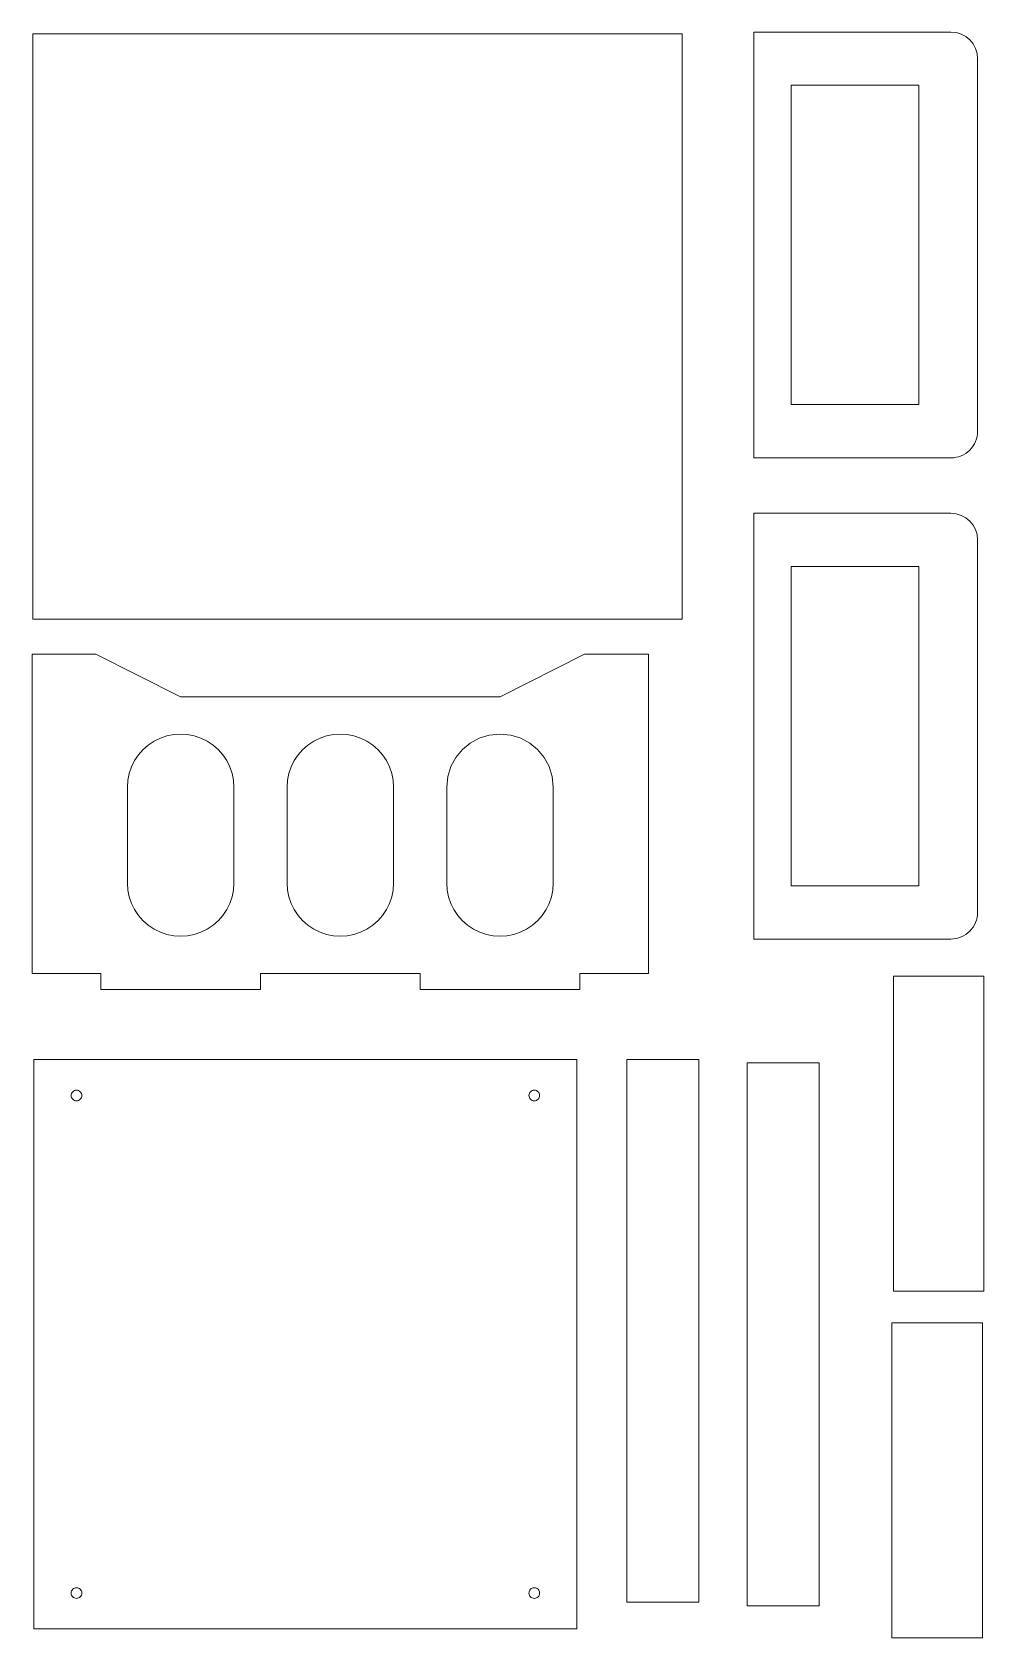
# Model space of a CAD drawing. Header units: millimetres. Extents: x -140 to 39, y -190 to 112.
import ezdxf

# ---------------------------------------------------------------- set-up
doc = ezdxf.new("R2010")
doc.units = ezdxf.units.MM
doc.header["$MEASUREMENT"] = 0
doc.layers.add('Layer 1', color=7, linetype='Continuous')

msp = doc.modelspace()

# ---------------------------------------------------------------- linework, layer by layer
at = {"layer": 'Layer 1', "lineweight": 9}
for points in [[(-139.4268, 111.2709), (-139.4268, 111.2709), (-139.4268, 1.2709), (-139.4268, 1.2709)], [(-139.4268, 111.2709), (-139.4268, 111.2709), (-17.4268, 111.2709), (-17.4268, 111.2709)], [(-17.4268, 1.2709), (-17.4268, 1.2709), (-17.4268, 111.2709), (-17.4268, 111.2709)], [(-3.9144, 111.5823), (-3.9144, 111.5823), (-3.9144, 31.5824), (-3.9144, 31.5824)], [(-3.9144, 111.5823), (-3.9144, 111.5823), (33.0856, 111.5823), (33.0856, 111.5823)], [(38.0856, 36.5823), (38.0856, 36.5823), (38.0856, 106.5823), (38.0856, 106.5823)], [(3.0856, 101.5823), (3.0856, 101.5823), (3.0856, 41.5823), (3.0856, 41.5823)], [(3.0856, 101.5823), (3.0856, 101.5823), (27.0856, 101.5823), (27.0856, 101.5823)], [(27.0856, 41.5823), (27.0856, 41.5823), (27.0856, 101.5823), (27.0856, 101.5823)], [(27.0856, 41.5823), (27.0856, 41.5823), (3.0856, 41.5823), (3.0856, 41.5823)], [(33.0856, 31.5824), (33.0856, 31.5824), (-3.9144, 31.5824), (-3.9144, 31.5824)], [(-3.9144, 21.1569), (-3.9144, 21.1569), (-3.9144, -58.8431), (-3.9144, -58.8431)], [(-3.9144, 21.1569), (-3.9144, 21.1569), (33.0856, 21.1569), (33.0856, 21.1569)], [(38.0856, -53.8431), (38.0856, -53.8431), (38.0856, 16.1569), (38.0856, 16.1569)], [(3.0856, 11.1569), (3.0856, 11.1569), (3.0856, -48.8431), (3.0856, -48.8431)], [(3.0856, 11.1569), (3.0856, 11.1569), (27.0856, 11.1569), (27.0856, 11.1569)], [(27.0856, -48.8431), (27.0856, -48.8431), (27.0856, 11.1569), (27.0856, 11.1569)], [(-17.4268, 1.2709), (-17.4268, 1.2709), (-139.4268, 1.2709), (-139.4268, 1.2709)], [(-127.5308, -5.317), (-127.5308, -5.317), (-139.5308, -5.317), (-139.5308, -5.317)], [(-139.5308, -5.317), (-139.5308, -5.317), (-139.5308, -65.317), (-139.5308, -65.317)], [(-111.6308, -13.317), (-111.6308, -13.317), (-127.5308, -5.317), (-127.5308, -5.317)], [(-51.6308, -13.317), (-51.6308, -13.317), (-35.7308, -5.317), (-35.7308, -5.317)], [(-35.7308, -5.317), (-35.7308, -5.317), (-23.7308, -5.317), (-23.7308, -5.317)], [(-23.7308, -5.317), (-23.7308, -5.317), (-23.7308, -65.317), (-23.7308, -65.317)], [(-81.6308, -13.317), (-81.6308, -13.317), (-111.6308, -13.317), (-111.6308, -13.317)], [(-81.6308, -13.317), (-81.6308, -13.317), (-51.6308, -13.317), (-51.6308, -13.317)], [(-121.6308, -48.317), (-121.6308, -48.317), (-121.6308, -30.317), (-121.6308, -30.317)], [(-101.6308, -30.317), (-101.6308, -30.317), (-101.6308, -48.317), (-101.6308, -48.317)], [(-91.6308, -48.317), (-91.6308, -48.317), (-91.6308, -30.317), (-91.6308, -30.317)], [(-71.6308, -30.317), (-71.6308, -30.317), (-71.6308, -48.317), (-71.6308, -48.317)], [(-61.6308, -30.317), (-61.6308, -30.317), (-61.6308, -48.317), (-61.6308, -48.317)], [(-41.6308, -48.317), (-41.6308, -48.317), (-41.6308, -30.317), (-41.6308, -30.317)], [(27.0856, -48.8431), (27.0856, -48.8431), (3.0856, -48.8431), (3.0856, -48.8431)], [(33.0856, -58.8431), (33.0856, -58.8431), (-3.9144, -58.8431), (-3.9144, -58.8431)], [(-139.5308, -65.317), (-139.5308, -65.317), (-126.6308, -65.317), (-126.6308, -65.317)], [(-126.6308, -65.317), (-126.6308, -65.317), (-126.6308, -68.317), (-126.6308, -68.317)], [(-96.6308, -68.317), (-96.6308, -68.317), (-96.6308, -65.317), (-96.6308, -65.317)], [(-96.6308, -65.317), (-96.6308, -65.317), (-81.6308, -65.317), (-81.6308, -65.317)], [(-66.6308, -65.317), (-66.6308, -65.317), (-81.6308, -65.317), (-81.6308, -65.317)], [(-66.6308, -68.317), (-66.6308, -68.317), (-66.6308, -65.317), (-66.6308, -65.317)], [(-36.6308, -65.317), (-36.6308, -65.317), (-36.6308, -68.317), (-36.6308, -68.317)], [(-23.7308, -65.317), (-23.7308, -65.317), (-36.6308, -65.317), (-36.6308, -65.317)], [(22.2739, -65.8122), (22.2739, -65.8122), (39.2739, -65.8122), (39.2739, -65.8122)], [(22.2739, -65.8122), (22.2739, -65.8122), (22.2739, -125.0122), (22.2739, -125.0122)], [(39.2739, -125.0122), (39.2739, -125.0122), (39.2739, -65.8122), (39.2739, -65.8122)], [(-126.6308, -68.317), (-126.6308, -68.317), (-96.6308, -68.317), (-96.6308, -68.317)], [(-36.6308, -68.317), (-36.6308, -68.317), (-66.6308, -68.317), (-66.6308, -68.317)], [(-14.2952, -81.4628), (-14.2952, -81.4628), (-27.7952, -81.4628), (-27.7952, -81.4628)], [(-27.7952, -183.4628), (-27.7952, -183.4628), (-27.7952, -81.4628), (-27.7952, -81.4628)], [(-14.2952, -81.4628), (-14.2952, -81.4628), (-14.2952, -183.4628), (-14.2952, -183.4628)], [(-139.1895, -81.4972), (-139.1895, -81.4972), (-139.1895, -188.4973), (-139.1895, -188.4973)], [(-139.1895, -81.4972), (-139.1895, -81.4972), (-37.1895, -81.4972), (-37.1895, -81.4972)], [(-37.1895, -188.4973), (-37.1895, -188.4973), (-37.1895, -81.4972), (-37.1895, -81.4972)], [(8.3112, -82.1277), (8.3112, -82.1277), (-5.1888, -82.1277), (-5.1888, -82.1277)], [(-5.1888, -184.1277), (-5.1888, -184.1277), (-5.1888, -82.1277), (-5.1888, -82.1277)], [(8.3112, -82.1277), (8.3112, -82.1277), (8.3112, -184.1277), (8.3112, -184.1277)], [(39.2739, -125.0122), (39.2739, -125.0122), (22.2739, -125.0122), (22.2739, -125.0122)], [(21.9867, -130.9717), (21.9867, -130.9717), (38.9867, -130.9717), (38.9867, -130.9717)], [(21.9867, -130.9717), (21.9867, -130.9717), (21.9867, -190.1717), (21.9867, -190.1717)], [(38.9867, -190.1717), (38.9867, -190.1717), (38.9867, -130.9717), (38.9867, -130.9717)], [(-27.7952, -183.4628), (-27.7952, -183.4628), (-14.2952, -183.4628), (-14.2952, -183.4628)], [(-5.1888, -184.1277), (-5.1888, -184.1277), (8.3112, -184.1277), (8.3112, -184.1277)], [(-37.1895, -188.4973), (-37.1895, -188.4973), (-139.1895, -188.4973), (-139.1895, -188.4973)], [(38.9867, -190.1717), (38.9867, -190.1717), (21.9867, -190.1717), (21.9867, -190.1717)]]:
    msp.add_open_spline(points, degree=3, dxfattribs=at)
for points, knots in [([(38.0856, 106.5823), (38.0856, 106.5823), (37.984, 107.59), (37.984, 107.59), (37.984, 107.59), (37.984, 107.59), (37.6927, 108.5285), (37.6927, 108.5285), (37.6927, 108.5285), (37.6927, 108.5285), (37.2317, 109.3778), (37.2317, 109.3778), (37.2317, 109.3778), (37.2317, 109.3778), (36.6211, 110.1178), (36.6211, 110.1178), (36.6211, 110.1178), (36.6211, 110.1178), (35.8811, 110.7284), (35.8811, 110.7284), (35.8811, 110.7284), (35.8811, 110.7284), (35.0318, 111.1894), (35.0318, 111.1894), (35.0318, 111.1894), (35.0318, 111.1894), (34.0933, 111.4807), (34.0933, 111.4807), (34.0933, 111.4807), (34.0933, 111.4807), (33.0856, 111.5823), (33.0856, 111.5823)], [0, 0, 0, 0, 0.11111111, 0.11111111, 0.11111111, 0.11111111, 0.22222222, 0.22222222, 0.22222222, 0.22222222, 0.33333333, 0.33333333, 0.33333333, 0.33333333, 0.44444444, 0.44444444, 0.44444444, 0.44444444, 0.55555556, 0.55555556, 0.55555556, 0.55555556, 0.66666667, 0.66666667, 0.66666667, 0.66666667, 0.77777778, 0.77777778, 0.77777778, 0.77777778, 1, 1, 1, 1]), ([(33.0856, 31.5824), (33.0856, 31.5824), (33.5798, 31.6069), (33.5798, 31.6069), (33.5798, 31.6069), (33.5798, 31.6069), (34.0656, 31.6794), (34.0656, 31.6794), (34.0656, 31.6794), (34.0656, 31.6794), (34.5398, 31.7985), (34.5398, 31.7985), (34.5398, 31.7985), (34.5398, 31.7985), (34.999, 31.963), (34.999, 31.963), (34.999, 31.963), (34.999, 31.963), (35.4401, 32.1714), (35.4401, 32.1714), (35.4401, 32.1714), (35.4401, 32.1714), (35.8596, 32.4225), (35.8596, 32.4225), (35.8596, 32.4225), (35.8596, 32.4225), (36.2544, 32.7147), (36.2544, 32.7147), (36.2544, 32.7147), (36.2544, 32.7147), (36.6211, 33.0469), (36.6211, 33.0469), (36.6211, 33.0469), (36.6211, 33.0469), (36.9533, 33.4136), (36.9533, 33.4136), (36.9533, 33.4136), (36.9533, 33.4136), (37.2455, 33.8084), (37.2455, 33.8084), (37.2455, 33.8084), (37.2455, 33.8084), (37.4966, 34.2278), (37.4966, 34.2278), (37.4966, 34.2278), (37.4966, 34.2278), (37.705, 34.6689), (37.705, 34.6689), (37.705, 34.6689), (37.705, 34.6689), (37.8695, 35.1281), (37.8695, 35.1281), (37.8695, 35.1281), (37.8695, 35.1281), (37.9886, 35.6023), (37.9886, 35.6023), (37.9886, 35.6023), (37.9886, 35.6023), (38.0611, 36.0881), (38.0611, 36.0881), (38.0611, 36.0881), (38.0611, 36.0881), (38.0856, 36.5823), (38.0856, 36.5823)], [0, 0, 0, 0, 0.05882353, 0.05882353, 0.05882353, 0.05882353, 0.11764706, 0.11764706, 0.11764706, 0.11764706, 0.17647059, 0.17647059, 0.17647059, 0.17647059, 0.23529412, 0.23529412, 0.23529412, 0.23529412, 0.29411765, 0.29411765, 0.29411765, 0.29411765, 0.35294118, 0.35294118, 0.35294118, 0.35294118, 0.41176471, 0.41176471, 0.41176471, 0.41176471, 0.47058824, 0.47058824, 0.47058824, 0.47058824, 0.52941176, 0.52941176, 0.52941176, 0.52941176, 0.58823529, 0.58823529, 0.58823529, 0.58823529, 0.64705882, 0.64705882, 0.64705882, 0.64705882, 0.70588235, 0.70588235, 0.70588235, 0.70588235, 0.76470588, 0.76470588, 0.76470588, 0.76470588, 0.82352941, 0.82352941, 0.82352941, 0.82352941, 0.88235294, 0.88235294, 0.88235294, 0.88235294, 1, 1, 1, 1]), ([(38.0856, 16.1569), (38.0856, 16.1569), (37.984, 17.1646), (37.984, 17.1646), (37.984, 17.1646), (37.984, 17.1646), (37.6927, 18.1031), (37.6927, 18.1031), (37.6927, 18.1031), (37.6927, 18.1031), (37.2317, 18.9524), (37.2317, 18.9524), (37.2317, 18.9524), (37.2317, 18.9524), (36.6211, 19.6924), (36.6211, 19.6924), (36.6211, 19.6924), (36.6211, 19.6924), (35.8811, 20.303), (35.8811, 20.303), (35.8811, 20.303), (35.8811, 20.303), (35.0318, 20.764), (35.0318, 20.764), (35.0318, 20.764), (35.0318, 20.764), (34.0933, 21.0553), (34.0933, 21.0553), (34.0933, 21.0553), (34.0933, 21.0553), (33.0856, 21.1569), (33.0856, 21.1569)], [0, 0, 0, 0, 0.11111111, 0.11111111, 0.11111111, 0.11111111, 0.22222222, 0.22222222, 0.22222222, 0.22222222, 0.33333333, 0.33333333, 0.33333333, 0.33333333, 0.44444444, 0.44444444, 0.44444444, 0.44444444, 0.55555556, 0.55555556, 0.55555556, 0.55555556, 0.66666667, 0.66666667, 0.66666667, 0.66666667, 0.77777778, 0.77777778, 0.77777778, 0.77777778, 1, 1, 1, 1]), ([(-101.6308, -30.317), (-101.6308, -30.317), (-101.7187, -28.9924), (-101.7187, -28.9924), (-101.7187, -28.9924), (-101.7187, -28.9924), (-101.977, -27.7078), (-101.977, -27.7078), (-101.977, -27.7078), (-101.977, -27.7078), (-102.397, -26.4778), (-102.397, -26.4778), (-102.397, -26.4778), (-102.397, -26.4778), (-102.9706, -25.317), (-102.9706, -25.317), (-102.9706, -25.317), (-102.9706, -25.317), (-103.6891, -24.2399), (-103.6891, -24.2399), (-103.6891, -24.2399), (-103.6891, -24.2399), (-104.5443, -23.2611), (-104.5443, -23.2611), (-104.5443, -23.2611), (-104.5443, -23.2611), (-105.5276, -22.3952), (-105.5276, -22.3952), (-105.5276, -22.3952), (-105.5276, -22.3952), (-106.6308, -21.6567), (-106.6308, -21.6567), (-106.6308, -21.6567), (-106.6308, -21.6567), (-107.8219, -21.0706), (-107.8219, -21.0706), (-107.8219, -21.0706), (-107.8219, -21.0706), (-109.0635, -20.6519), (-109.0635, -20.6519), (-109.0635, -20.6519), (-109.0635, -20.6519), (-110.3387, -20.4007), (-110.3387, -20.4007), (-110.3387, -20.4007), (-110.3387, -20.4007), (-111.6308, -20.317), (-111.6308, -20.317), (-111.6308, -20.317), (-111.6308, -20.317), (-112.9229, -20.4007), (-112.9229, -20.4007), (-112.9229, -20.4007), (-112.9229, -20.4007), (-114.1981, -20.6519), (-114.1981, -20.6519), (-114.1981, -20.6519), (-114.1981, -20.6519), (-115.4397, -21.0706), (-115.4397, -21.0706), (-115.4397, -21.0706), (-115.4397, -21.0706), (-116.6308, -21.6567), (-116.6308, -21.6567), (-116.6308, -21.6567), (-116.6308, -21.6567), (-117.734, -22.3952), (-117.734, -22.3952), (-117.734, -22.3952), (-117.734, -22.3952), (-118.7173, -23.2611), (-118.7173, -23.2611), (-118.7173, -23.2611), (-118.7173, -23.2611), (-119.5725, -24.2399), (-119.5725, -24.2399), (-119.5725, -24.2399), (-119.5725, -24.2399), (-120.2911, -25.317), (-120.2911, -25.317), (-120.2911, -25.317), (-120.2911, -25.317), (-120.8646, -26.4778), (-120.8646, -26.4778), (-120.8646, -26.4778), (-120.8646, -26.4778), (-121.2846, -27.7078), (-121.2846, -27.7078), (-121.2846, -27.7078), (-121.2846, -27.7078), (-121.5429, -28.9924), (-121.5429, -28.9924), (-121.5429, -28.9924), (-121.5429, -28.9924), (-121.6308, -30.317), (-121.6308, -30.317)], [0, 0, 0, 0, 0.04, 0.04, 0.04, 0.04, 0.08, 0.08, 0.08, 0.08, 0.12, 0.12, 0.12, 0.12, 0.16, 0.16, 0.16, 0.16, 0.2, 0.2, 0.2, 0.2, 0.24, 0.24, 0.24, 0.24, 0.28, 0.28, 0.28, 0.28, 0.32, 0.32, 0.32, 0.32, 0.36, 0.36, 0.36, 0.36, 0.4, 0.4, 0.4, 0.4, 0.44, 0.44, 0.44, 0.44, 0.48, 0.48, 0.48, 0.48, 0.52, 0.52, 0.52, 0.52, 0.56, 0.56, 0.56, 0.56, 0.6, 0.6, 0.6, 0.6, 0.64, 0.64, 0.64, 0.64, 0.68, 0.68, 0.68, 0.68, 0.72, 0.72, 0.72, 0.72, 0.76, 0.76, 0.76, 0.76, 0.8, 0.8, 0.8, 0.8, 0.84, 0.84, 0.84, 0.84, 0.88, 0.88, 0.88, 0.88, 0.92, 0.92, 0.92, 0.92, 1, 1, 1, 1]), ([(-71.6308, -30.317), (-71.6308, -30.317), (-71.7187, -28.9924), (-71.7187, -28.9924), (-71.7187, -28.9924), (-71.7187, -28.9924), (-71.977, -27.7078), (-71.977, -27.7078), (-71.977, -27.7078), (-71.977, -27.7078), (-72.397, -26.4778), (-72.397, -26.4778), (-72.397, -26.4778), (-72.397, -26.4778), (-72.9706, -25.317), (-72.9706, -25.317), (-72.9706, -25.317), (-72.9706, -25.317), (-73.6891, -24.2399), (-73.6891, -24.2399), (-73.6891, -24.2399), (-73.6891, -24.2399), (-74.5443, -23.2611), (-74.5443, -23.2611), (-74.5443, -23.2611), (-74.5443, -23.2611), (-75.5276, -22.3952), (-75.5276, -22.3952), (-75.5276, -22.3952), (-75.5276, -22.3952), (-76.6308, -21.6567), (-76.6308, -21.6567), (-76.6308, -21.6567), (-76.6308, -21.6567), (-77.8219, -21.0706), (-77.8219, -21.0706), (-77.8219, -21.0706), (-77.8219, -21.0706), (-79.0635, -20.6519), (-79.0635, -20.6519), (-79.0635, -20.6519), (-79.0635, -20.6519), (-80.3387, -20.4007), (-80.3387, -20.4007), (-80.3387, -20.4007), (-80.3387, -20.4007), (-81.6308, -20.317), (-81.6308, -20.317), (-81.6308, -20.317), (-81.6308, -20.317), (-82.9229, -20.4007), (-82.9229, -20.4007), (-82.9229, -20.4007), (-82.9229, -20.4007), (-84.1981, -20.6519), (-84.1981, -20.6519), (-84.1981, -20.6519), (-84.1981, -20.6519), (-85.4397, -21.0706), (-85.4397, -21.0706), (-85.4397, -21.0706), (-85.4397, -21.0706), (-86.6308, -21.6567), (-86.6308, -21.6567), (-86.6308, -21.6567), (-86.6308, -21.6567), (-87.734, -22.3952), (-87.734, -22.3952), (-87.734, -22.3952), (-87.734, -22.3952), (-88.7173, -23.2611), (-88.7173, -23.2611), (-88.7173, -23.2611), (-88.7173, -23.2611), (-89.5725, -24.2399), (-89.5725, -24.2399), (-89.5725, -24.2399), (-89.5725, -24.2399), (-90.2911, -25.317), (-90.2911, -25.317), (-90.2911, -25.317), (-90.2911, -25.317), (-90.8646, -26.4778), (-90.8646, -26.4778), (-90.8646, -26.4778), (-90.8646, -26.4778), (-91.2846, -27.7078), (-91.2846, -27.7078), (-91.2846, -27.7078), (-91.2846, -27.7078), (-91.5429, -28.9924), (-91.5429, -28.9924), (-91.5429, -28.9924), (-91.5429, -28.9924), (-91.6308, -30.317), (-91.6308, -30.317)], [0, 0, 0, 0, 0.04, 0.04, 0.04, 0.04, 0.08, 0.08, 0.08, 0.08, 0.12, 0.12, 0.12, 0.12, 0.16, 0.16, 0.16, 0.16, 0.2, 0.2, 0.2, 0.2, 0.24, 0.24, 0.24, 0.24, 0.28, 0.28, 0.28, 0.28, 0.32, 0.32, 0.32, 0.32, 0.36, 0.36, 0.36, 0.36, 0.4, 0.4, 0.4, 0.4, 0.44, 0.44, 0.44, 0.44, 0.48, 0.48, 0.48, 0.48, 0.52, 0.52, 0.52, 0.52, 0.56, 0.56, 0.56, 0.56, 0.6, 0.6, 0.6, 0.6, 0.64, 0.64, 0.64, 0.64, 0.68, 0.68, 0.68, 0.68, 0.72, 0.72, 0.72, 0.72, 0.76, 0.76, 0.76, 0.76, 0.8, 0.8, 0.8, 0.8, 0.84, 0.84, 0.84, 0.84, 0.88, 0.88, 0.88, 0.88, 0.92, 0.92, 0.92, 0.92, 1, 1, 1, 1]), ([(-41.6308, -30.317), (-41.6308, -30.317), (-41.834, -28.3017), (-41.834, -28.3017), (-41.834, -28.3017), (-41.834, -28.3017), (-42.4166, -26.4246), (-42.4166, -26.4246), (-42.4166, -26.4246), (-42.4166, -26.4246), (-43.3386, -24.7259), (-43.3386, -24.7259), (-43.3386, -24.7259), (-43.3386, -24.7259), (-44.5597, -23.246), (-44.5597, -23.246), (-44.5597, -23.246), (-44.5597, -23.246), (-46.0397, -22.0249), (-46.0397, -22.0249), (-46.0397, -22.0249), (-46.0397, -22.0249), (-47.7383, -21.1029), (-47.7383, -21.1029), (-47.7383, -21.1029), (-47.7383, -21.1029), (-49.6154, -20.5202), (-49.6154, -20.5202), (-49.6154, -20.5202), (-49.6154, -20.5202), (-51.6308, -20.317), (-51.6308, -20.317), (-51.6308, -20.317), (-51.6308, -20.317), (-53.6461, -20.5202), (-53.6461, -20.5202), (-53.6461, -20.5202), (-53.6461, -20.5202), (-55.5232, -21.1028), (-55.5232, -21.1028), (-55.5232, -21.1028), (-55.5232, -21.1028), (-57.2219, -22.0248), (-57.2219, -22.0248), (-57.2219, -22.0248), (-57.2219, -22.0248), (-58.7019, -23.2459), (-58.7019, -23.2459), (-58.7019, -23.2459), (-58.7019, -23.2459), (-59.9229, -24.7259), (-59.9229, -24.7259), (-59.9229, -24.7259), (-59.9229, -24.7259), (-60.8449, -26.4245), (-60.8449, -26.4245), (-60.8449, -26.4245), (-60.8449, -26.4245), (-61.4276, -28.3016), (-61.4276, -28.3016), (-61.4276, -28.3016), (-61.4276, -28.3016), (-61.6308, -30.3169), (-61.6308, -30.3169)], [0, 0, 0, 0, 0.05882353, 0.05882353, 0.05882353, 0.05882353, 0.11764706, 0.11764706, 0.11764706, 0.11764706, 0.17647059, 0.17647059, 0.17647059, 0.17647059, 0.23529412, 0.23529412, 0.23529412, 0.23529412, 0.29411765, 0.29411765, 0.29411765, 0.29411765, 0.35294118, 0.35294118, 0.35294118, 0.35294118, 0.41176471, 0.41176471, 0.41176471, 0.41176471, 0.47058824, 0.47058824, 0.47058824, 0.47058824, 0.52941176, 0.52941176, 0.52941176, 0.52941176, 0.58823529, 0.58823529, 0.58823529, 0.58823529, 0.64705882, 0.64705882, 0.64705882, 0.64705882, 0.70588235, 0.70588235, 0.70588235, 0.70588235, 0.76470588, 0.76470588, 0.76470588, 0.76470588, 0.82352941, 0.82352941, 0.82352941, 0.82352941, 0.88235294, 0.88235294, 0.88235294, 0.88235294, 1, 1, 1, 1]), ([(-121.6308, -48.317), (-121.6308, -48.317), (-121.5429, -49.6416), (-121.5429, -49.6416), (-121.5429, -49.6416), (-121.5429, -49.6416), (-121.2846, -50.9262), (-121.2846, -50.9262), (-121.2846, -50.9262), (-121.2846, -50.9262), (-120.8646, -52.1562), (-120.8646, -52.1562), (-120.8646, -52.1562), (-120.8646, -52.1562), (-120.2911, -53.317), (-120.2911, -53.317), (-120.2911, -53.317), (-120.2911, -53.317), (-119.5725, -54.3941), (-119.5725, -54.3941), (-119.5725, -54.3941), (-119.5725, -54.3941), (-118.7173, -55.3728), (-118.7173, -55.3728), (-118.7173, -55.3728), (-118.7173, -55.3728), (-117.734, -56.2388), (-117.734, -56.2388), (-117.734, -56.2388), (-117.734, -56.2388), (-116.6308, -56.9773), (-116.6308, -56.9773), (-116.6308, -56.9773), (-116.6308, -56.9773), (-115.4397, -57.5634), (-115.4397, -57.5634), (-115.4397, -57.5634), (-115.4397, -57.5634), (-114.1981, -57.9821), (-114.1981, -57.9821), (-114.1981, -57.9821), (-114.1981, -57.9821), (-112.9229, -58.2333), (-112.9229, -58.2333), (-112.9229, -58.2333), (-112.9229, -58.2333), (-111.6308, -58.317), (-111.6308, -58.317), (-111.6308, -58.317), (-111.6308, -58.317), (-110.3387, -58.2333), (-110.3387, -58.2333), (-110.3387, -58.2333), (-110.3387, -58.2333), (-109.0635, -57.9821), (-109.0635, -57.9821), (-109.0635, -57.9821), (-109.0635, -57.9821), (-107.8219, -57.5634), (-107.8219, -57.5634), (-107.8219, -57.5634), (-107.8219, -57.5634), (-106.6308, -56.9773), (-106.6308, -56.9773), (-106.6308, -56.9773), (-106.6308, -56.9773), (-105.5276, -56.2388), (-105.5276, -56.2388), (-105.5276, -56.2388), (-105.5276, -56.2388), (-104.5443, -55.3728), (-104.5443, -55.3728), (-104.5443, -55.3728), (-104.5443, -55.3728), (-103.6891, -54.3941), (-103.6891, -54.3941), (-103.6891, -54.3941), (-103.6891, -54.3941), (-102.9706, -53.317), (-102.9706, -53.317), (-102.9706, -53.317), (-102.9706, -53.317), (-102.397, -52.1562), (-102.397, -52.1562), (-102.397, -52.1562), (-102.397, -52.1562), (-101.977, -50.9262), (-101.977, -50.9262), (-101.977, -50.9262), (-101.977, -50.9262), (-101.7187, -49.6416), (-101.7187, -49.6416), (-101.7187, -49.6416), (-101.7187, -49.6416), (-101.6308, -48.317), (-101.6308, -48.317)], [0, 0, 0, 0, 0.04, 0.04, 0.04, 0.04, 0.08, 0.08, 0.08, 0.08, 0.12, 0.12, 0.12, 0.12, 0.16, 0.16, 0.16, 0.16, 0.2, 0.2, 0.2, 0.2, 0.24, 0.24, 0.24, 0.24, 0.28, 0.28, 0.28, 0.28, 0.32, 0.32, 0.32, 0.32, 0.36, 0.36, 0.36, 0.36, 0.4, 0.4, 0.4, 0.4, 0.44, 0.44, 0.44, 0.44, 0.48, 0.48, 0.48, 0.48, 0.52, 0.52, 0.52, 0.52, 0.56, 0.56, 0.56, 0.56, 0.6, 0.6, 0.6, 0.6, 0.64, 0.64, 0.64, 0.64, 0.68, 0.68, 0.68, 0.68, 0.72, 0.72, 0.72, 0.72, 0.76, 0.76, 0.76, 0.76, 0.8, 0.8, 0.8, 0.8, 0.84, 0.84, 0.84, 0.84, 0.88, 0.88, 0.88, 0.88, 0.92, 0.92, 0.92, 0.92, 1, 1, 1, 1]), ([(-91.6308, -48.317), (-91.6308, -48.317), (-91.5429, -49.6416), (-91.5429, -49.6416), (-91.5429, -49.6416), (-91.5429, -49.6416), (-91.2846, -50.9262), (-91.2846, -50.9262), (-91.2846, -50.9262), (-91.2846, -50.9262), (-90.8646, -52.1562), (-90.8646, -52.1562), (-90.8646, -52.1562), (-90.8646, -52.1562), (-90.2911, -53.317), (-90.2911, -53.317), (-90.2911, -53.317), (-90.2911, -53.317), (-89.5725, -54.3941), (-89.5725, -54.3941), (-89.5725, -54.3941), (-89.5725, -54.3941), (-88.7173, -55.3728), (-88.7173, -55.3728), (-88.7173, -55.3728), (-88.7173, -55.3728), (-87.734, -56.2388), (-87.734, -56.2388), (-87.734, -56.2388), (-87.734, -56.2388), (-86.6308, -56.9773), (-86.6308, -56.9773), (-86.6308, -56.9773), (-86.6308, -56.9773), (-85.4397, -57.5634), (-85.4397, -57.5634), (-85.4397, -57.5634), (-85.4397, -57.5634), (-84.1981, -57.9821), (-84.1981, -57.9821), (-84.1981, -57.9821), (-84.1981, -57.9821), (-82.9229, -58.2333), (-82.9229, -58.2333), (-82.9229, -58.2333), (-82.9229, -58.2333), (-81.6308, -58.317), (-81.6308, -58.317), (-81.6308, -58.317), (-81.6308, -58.317), (-80.3387, -58.2333), (-80.3387, -58.2333), (-80.3387, -58.2333), (-80.3387, -58.2333), (-79.0635, -57.9821), (-79.0635, -57.9821), (-79.0635, -57.9821), (-79.0635, -57.9821), (-77.8219, -57.5634), (-77.8219, -57.5634), (-77.8219, -57.5634), (-77.8219, -57.5634), (-76.6308, -56.9773), (-76.6308, -56.9773), (-76.6308, -56.9773), (-76.6308, -56.9773), (-75.5276, -56.2388), (-75.5276, -56.2388), (-75.5276, -56.2388), (-75.5276, -56.2388), (-74.5443, -55.3728), (-74.5443, -55.3728), (-74.5443, -55.3728), (-74.5443, -55.3728), (-73.6891, -54.3941), (-73.6891, -54.3941), (-73.6891, -54.3941), (-73.6891, -54.3941), (-72.9706, -53.317), (-72.9706, -53.317), (-72.9706, -53.317), (-72.9706, -53.317), (-72.397, -52.1562), (-72.397, -52.1562), (-72.397, -52.1562), (-72.397, -52.1562), (-71.977, -50.9262), (-71.977, -50.9262), (-71.977, -50.9262), (-71.977, -50.9262), (-71.7187, -49.6416), (-71.7187, -49.6416), (-71.7187, -49.6416), (-71.7187, -49.6416), (-71.6308, -48.317), (-71.6308, -48.317)], [0, 0, 0, 0, 0.04, 0.04, 0.04, 0.04, 0.08, 0.08, 0.08, 0.08, 0.12, 0.12, 0.12, 0.12, 0.16, 0.16, 0.16, 0.16, 0.2, 0.2, 0.2, 0.2, 0.24, 0.24, 0.24, 0.24, 0.28, 0.28, 0.28, 0.28, 0.32, 0.32, 0.32, 0.32, 0.36, 0.36, 0.36, 0.36, 0.4, 0.4, 0.4, 0.4, 0.44, 0.44, 0.44, 0.44, 0.48, 0.48, 0.48, 0.48, 0.52, 0.52, 0.52, 0.52, 0.56, 0.56, 0.56, 0.56, 0.6, 0.6, 0.6, 0.6, 0.64, 0.64, 0.64, 0.64, 0.68, 0.68, 0.68, 0.68, 0.72, 0.72, 0.72, 0.72, 0.76, 0.76, 0.76, 0.76, 0.8, 0.8, 0.8, 0.8, 0.84, 0.84, 0.84, 0.84, 0.88, 0.88, 0.88, 0.88, 0.92, 0.92, 0.92, 0.92, 1, 1, 1, 1]), ([(-61.6308, -48.317), (-61.6308, -48.317), (-61.5429, -49.6416), (-61.5429, -49.6416), (-61.5429, -49.6416), (-61.5429, -49.6416), (-61.2846, -50.9262), (-61.2846, -50.9262), (-61.2846, -50.9262), (-61.2846, -50.9262), (-60.8646, -52.1562), (-60.8646, -52.1562), (-60.8646, -52.1562), (-60.8646, -52.1562), (-60.2911, -53.317), (-60.2911, -53.317), (-60.2911, -53.317), (-60.2911, -53.317), (-59.5725, -54.3941), (-59.5725, -54.3941), (-59.5725, -54.3941), (-59.5725, -54.3941), (-58.7173, -55.3728), (-58.7173, -55.3728), (-58.7173, -55.3728), (-58.7173, -55.3728), (-57.734, -56.2388), (-57.734, -56.2388), (-57.734, -56.2388), (-57.734, -56.2388), (-56.6308, -56.9773), (-56.6308, -56.9773), (-56.6308, -56.9773), (-56.6308, -56.9773), (-55.4397, -57.5634), (-55.4397, -57.5634), (-55.4397, -57.5634), (-55.4397, -57.5634), (-54.1981, -57.9821), (-54.1981, -57.9821), (-54.1981, -57.9821), (-54.1981, -57.9821), (-52.9229, -58.2333), (-52.9229, -58.2333), (-52.9229, -58.2333), (-52.9229, -58.2333), (-51.6308, -58.317), (-51.6308, -58.317), (-51.6308, -58.317), (-51.6308, -58.317), (-50.3387, -58.2333), (-50.3387, -58.2333), (-50.3387, -58.2333), (-50.3387, -58.2333), (-49.0635, -57.9821), (-49.0635, -57.9821), (-49.0635, -57.9821), (-49.0635, -57.9821), (-47.8219, -57.5634), (-47.8219, -57.5634), (-47.8219, -57.5634), (-47.8219, -57.5634), (-46.6308, -56.9773), (-46.6308, -56.9773), (-46.6308, -56.9773), (-46.6308, -56.9773), (-45.5276, -56.2388), (-45.5276, -56.2388), (-45.5276, -56.2388), (-45.5276, -56.2388), (-44.5443, -55.3728), (-44.5443, -55.3728), (-44.5443, -55.3728), (-44.5443, -55.3728), (-43.6891, -54.3941), (-43.6891, -54.3941), (-43.6891, -54.3941), (-43.6891, -54.3941), (-42.9706, -53.317), (-42.9706, -53.317), (-42.9706, -53.317), (-42.9706, -53.317), (-42.397, -52.1562), (-42.397, -52.1562), (-42.397, -52.1562), (-42.397, -52.1562), (-41.977, -50.9262), (-41.977, -50.9262), (-41.977, -50.9262), (-41.977, -50.9262), (-41.7187, -49.6416), (-41.7187, -49.6416), (-41.7187, -49.6416), (-41.7187, -49.6416), (-41.6308, -48.317), (-41.6308, -48.317)], [0, 0, 0, 0, 0.04, 0.04, 0.04, 0.04, 0.08, 0.08, 0.08, 0.08, 0.12, 0.12, 0.12, 0.12, 0.16, 0.16, 0.16, 0.16, 0.2, 0.2, 0.2, 0.2, 0.24, 0.24, 0.24, 0.24, 0.28, 0.28, 0.28, 0.28, 0.32, 0.32, 0.32, 0.32, 0.36, 0.36, 0.36, 0.36, 0.4, 0.4, 0.4, 0.4, 0.44, 0.44, 0.44, 0.44, 0.48, 0.48, 0.48, 0.48, 0.52, 0.52, 0.52, 0.52, 0.56, 0.56, 0.56, 0.56, 0.6, 0.6, 0.6, 0.6, 0.64, 0.64, 0.64, 0.64, 0.68, 0.68, 0.68, 0.68, 0.72, 0.72, 0.72, 0.72, 0.76, 0.76, 0.76, 0.76, 0.8, 0.8, 0.8, 0.8, 0.84, 0.84, 0.84, 0.84, 0.88, 0.88, 0.88, 0.88, 0.92, 0.92, 0.92, 0.92, 1, 1, 1, 1]), ([(33.0856, -58.8431), (33.0856, -58.8431), (33.5798, -58.8185), (33.5798, -58.8185), (33.5798, -58.8185), (33.5798, -58.8185), (34.0656, -58.746), (34.0656, -58.746), (34.0656, -58.746), (34.0656, -58.746), (34.5398, -58.6269), (34.5398, -58.6269), (34.5398, -58.6269), (34.5398, -58.6269), (34.999, -58.4624), (34.999, -58.4624), (34.999, -58.4624), (34.999, -58.4624), (35.4401, -58.254), (35.4401, -58.254), (35.4401, -58.254), (35.4401, -58.254), (35.8596, -58.0029), (35.8596, -58.0029), (35.8596, -58.0029), (35.8596, -58.0029), (36.2544, -57.7107), (36.2544, -57.7107), (36.2544, -57.7107), (36.2544, -57.7107), (36.6211, -57.3785), (36.6211, -57.3785), (36.6211, -57.3785), (36.6211, -57.3785), (36.9533, -57.0118), (36.9533, -57.0118), (36.9533, -57.0118), (36.9533, -57.0118), (37.2455, -56.617), (37.2455, -56.617), (37.2455, -56.617), (37.2455, -56.617), (37.4966, -56.1976), (37.4966, -56.1976), (37.4966, -56.1976), (37.4966, -56.1976), (37.705, -55.7565), (37.705, -55.7565), (37.705, -55.7565), (37.705, -55.7565), (37.8695, -55.2973), (37.8695, -55.2973), (37.8695, -55.2973), (37.8695, -55.2973), (37.9886, -54.8232), (37.9886, -54.8232), (37.9886, -54.8232), (37.9886, -54.8232), (38.0611, -54.3373), (38.0611, -54.3373), (38.0611, -54.3373), (38.0611, -54.3373), (38.0856, -53.8431), (38.0856, -53.8431)], [0, 0, 0, 0, 0.05882353, 0.05882353, 0.05882353, 0.05882353, 0.11764706, 0.11764706, 0.11764706, 0.11764706, 0.17647059, 0.17647059, 0.17647059, 0.17647059, 0.23529412, 0.23529412, 0.23529412, 0.23529412, 0.29411765, 0.29411765, 0.29411765, 0.29411765, 0.35294118, 0.35294118, 0.35294118, 0.35294118, 0.41176471, 0.41176471, 0.41176471, 0.41176471, 0.47058824, 0.47058824, 0.47058824, 0.47058824, 0.52941176, 0.52941176, 0.52941176, 0.52941176, 0.58823529, 0.58823529, 0.58823529, 0.58823529, 0.64705882, 0.64705882, 0.64705882, 0.64705882, 0.70588235, 0.70588235, 0.70588235, 0.70588235, 0.76470588, 0.76470588, 0.76470588, 0.76470588, 0.82352941, 0.82352941, 0.82352941, 0.82352941, 0.88235294, 0.88235294, 0.88235294, 0.88235294, 1, 1, 1, 1]), ([(-130.1895, -88.2472), (-130.1895, -88.2472), (-130.2098, -88.0458), (-130.2098, -88.0458), (-130.2098, -88.0458), (-130.2098, -88.0458), (-130.2681, -87.8579), (-130.2681, -87.8579), (-130.2681, -87.8579), (-130.2681, -87.8579), (-130.3603, -87.6881), (-130.3603, -87.6881), (-130.3603, -87.6881), (-130.3603, -87.6881), (-130.4824, -87.5401), (-130.4824, -87.5401), (-130.4824, -87.5401), (-130.4824, -87.5401), (-130.6304, -87.418), (-130.6304, -87.418), (-130.6304, -87.418), (-130.6304, -87.418), (-130.8002, -87.3258), (-130.8002, -87.3258), (-130.8002, -87.3258), (-130.8002, -87.3258), (-130.988, -87.2675), (-130.988, -87.2675), (-130.988, -87.2675), (-130.988, -87.2675), (-131.1895, -87.2472), (-131.1895, -87.2472), (-131.1895, -87.2472), (-131.1895, -87.2472), (-131.391, -87.2675), (-131.391, -87.2675), (-131.391, -87.2675), (-131.391, -87.2675), (-131.5788, -87.3258), (-131.5788, -87.3258), (-131.5788, -87.3258), (-131.5788, -87.3258), (-131.7486, -87.418), (-131.7486, -87.418), (-131.7486, -87.418), (-131.7486, -87.418), (-131.8966, -87.5401), (-131.8966, -87.5401), (-131.8966, -87.5401), (-131.8966, -87.5401), (-132.0187, -87.6881), (-132.0187, -87.6881), (-132.0187, -87.6881), (-132.0187, -87.6881), (-132.1109, -87.8579), (-132.1109, -87.8579), (-132.1109, -87.8579), (-132.1109, -87.8579), (-132.1692, -88.0458), (-132.1692, -88.0458), (-132.1692, -88.0458), (-132.1692, -88.0458), (-132.1895, -88.2472), (-132.1895, -88.2472), (-132.1895, -88.2472), (-132.1895, -88.2472), (-132.1692, -88.4487), (-132.1692, -88.4487), (-132.1692, -88.4487), (-132.1692, -88.4487), (-132.1109, -88.6365), (-132.1109, -88.6365), (-132.1109, -88.6365), (-132.1109, -88.6365), (-132.0187, -88.8063), (-132.0187, -88.8063), (-132.0187, -88.8063), (-132.0187, -88.8063), (-131.8966, -88.9544), (-131.8966, -88.9544), (-131.8966, -88.9544), (-131.8966, -88.9544), (-131.7486, -89.0764), (-131.7486, -89.0764), (-131.7486, -89.0764), (-131.7486, -89.0764), (-131.5788, -89.1686), (-131.5788, -89.1686), (-131.5788, -89.1686), (-131.5788, -89.1686), (-131.391, -89.2269), (-131.391, -89.2269), (-131.391, -89.2269), (-131.391, -89.2269), (-131.1895, -89.2472), (-131.1895, -89.2472), (-131.1895, -89.2472), (-131.1895, -89.2472), (-130.988, -89.2269), (-130.988, -89.2269), (-130.988, -89.2269), (-130.988, -89.2269), (-130.8002, -89.1686), (-130.8002, -89.1686), (-130.8002, -89.1686), (-130.8002, -89.1686), (-130.6304, -89.0764), (-130.6304, -89.0764), (-130.6304, -89.0764), (-130.6304, -89.0764), (-130.4824, -88.9544), (-130.4824, -88.9544), (-130.4824, -88.9544), (-130.4824, -88.9544), (-130.3603, -88.8063), (-130.3603, -88.8063), (-130.3603, -88.8063), (-130.3603, -88.8063), (-130.2681, -88.6365), (-130.2681, -88.6365), (-130.2681, -88.6365), (-130.2681, -88.6365), (-130.2098, -88.4487), (-130.2098, -88.4487), (-130.2098, -88.4487), (-130.2098, -88.4487), (-130.1895, -88.2472), (-130.1895, -88.2472), (-130.1895, -88.2472), (-130.1895, -88.2472), (-130.1895, -88.2472), (-130.1895, -88.2472)], [0, 0, 0, 0, 0.02941176, 0.02941176, 0.02941176, 0.02941176, 0.05882353, 0.05882353, 0.05882353, 0.05882353, 0.08823529, 0.08823529, 0.08823529, 0.08823529, 0.11764706, 0.11764706, 0.11764706, 0.11764706, 0.14705882, 0.14705882, 0.14705882, 0.14705882, 0.17647059, 0.17647059, 0.17647059, 0.17647059, 0.20588235, 0.20588235, 0.20588235, 0.20588235, 0.23529412, 0.23529412, 0.23529412, 0.23529412, 0.26470588, 0.26470588, 0.26470588, 0.26470588, 0.29411765, 0.29411765, 0.29411765, 0.29411765, 0.32352941, 0.32352941, 0.32352941, 0.32352941, 0.35294118, 0.35294118, 0.35294118, 0.35294118, 0.38235294, 0.38235294, 0.38235294, 0.38235294, 0.41176471, 0.41176471, 0.41176471, 0.41176471, 0.44117647, 0.44117647, 0.44117647, 0.44117647, 0.47058824, 0.47058824, 0.47058824, 0.47058824, 0.5, 0.5, 0.5, 0.5, 0.52941176, 0.52941176, 0.52941176, 0.52941176, 0.55882353, 0.55882353, 0.55882353, 0.55882353, 0.58823529, 0.58823529, 0.58823529, 0.58823529, 0.61764706, 0.61764706, 0.61764706, 0.61764706, 0.64705882, 0.64705882, 0.64705882, 0.64705882, 0.67647059, 0.67647059, 0.67647059, 0.67647059, 0.70588235, 0.70588235, 0.70588235, 0.70588235, 0.73529412, 0.73529412, 0.73529412, 0.73529412, 0.76470588, 0.76470588, 0.76470588, 0.76470588, 0.79411765, 0.79411765, 0.79411765, 0.79411765, 0.82352941, 0.82352941, 0.82352941, 0.82352941, 0.85294118, 0.85294118, 0.85294118, 0.85294118, 0.88235294, 0.88235294, 0.88235294, 0.88235294, 0.91176471, 0.91176471, 0.91176471, 0.91176471, 0.94117647, 0.94117647, 0.94117647, 0.94117647, 1, 1, 1, 1]), ([(-44.1895, -88.2472), (-44.1895, -88.2472), (-44.2098, -88.0458), (-44.2098, -88.0458), (-44.2098, -88.0458), (-44.2098, -88.0458), (-44.2681, -87.8579), (-44.2681, -87.8579), (-44.2681, -87.8579), (-44.2681, -87.8579), (-44.3603, -87.6881), (-44.3603, -87.6881), (-44.3603, -87.6881), (-44.3603, -87.6881), (-44.4824, -87.5401), (-44.4824, -87.5401), (-44.4824, -87.5401), (-44.4824, -87.5401), (-44.6304, -87.418), (-44.6304, -87.418), (-44.6304, -87.418), (-44.6304, -87.418), (-44.8002, -87.3258), (-44.8002, -87.3258), (-44.8002, -87.3258), (-44.8002, -87.3258), (-44.988, -87.2675), (-44.988, -87.2675), (-44.988, -87.2675), (-44.988, -87.2675), (-45.1895, -87.2472), (-45.1895, -87.2472), (-45.1895, -87.2472), (-45.1895, -87.2472), (-45.391, -87.2675), (-45.391, -87.2675), (-45.391, -87.2675), (-45.391, -87.2675), (-45.5788, -87.3258), (-45.5788, -87.3258), (-45.5788, -87.3258), (-45.5788, -87.3258), (-45.7486, -87.418), (-45.7486, -87.418), (-45.7486, -87.418), (-45.7486, -87.418), (-45.8966, -87.5401), (-45.8966, -87.5401), (-45.8966, -87.5401), (-45.8966, -87.5401), (-46.0187, -87.6881), (-46.0187, -87.6881), (-46.0187, -87.6881), (-46.0187, -87.6881), (-46.1109, -87.8579), (-46.1109, -87.8579), (-46.1109, -87.8579), (-46.1109, -87.8579), (-46.1692, -88.0458), (-46.1692, -88.0458), (-46.1692, -88.0458), (-46.1692, -88.0458), (-46.1895, -88.2472), (-46.1895, -88.2472), (-46.1895, -88.2472), (-46.1895, -88.2472), (-46.1692, -88.4487), (-46.1692, -88.4487), (-46.1692, -88.4487), (-46.1692, -88.4487), (-46.1109, -88.6365), (-46.1109, -88.6365), (-46.1109, -88.6365), (-46.1109, -88.6365), (-46.0187, -88.8063), (-46.0187, -88.8063), (-46.0187, -88.8063), (-46.0187, -88.8063), (-45.8966, -88.9544), (-45.8966, -88.9544), (-45.8966, -88.9544), (-45.8966, -88.9544), (-45.7486, -89.0764), (-45.7486, -89.0764), (-45.7486, -89.0764), (-45.7486, -89.0764), (-45.5788, -89.1686), (-45.5788, -89.1686), (-45.5788, -89.1686), (-45.5788, -89.1686), (-45.391, -89.2269), (-45.391, -89.2269), (-45.391, -89.2269), (-45.391, -89.2269), (-45.1895, -89.2472), (-45.1895, -89.2472), (-45.1895, -89.2472), (-45.1895, -89.2472), (-44.988, -89.2269), (-44.988, -89.2269), (-44.988, -89.2269), (-44.988, -89.2269), (-44.8002, -89.1686), (-44.8002, -89.1686), (-44.8002, -89.1686), (-44.8002, -89.1686), (-44.6304, -89.0764), (-44.6304, -89.0764), (-44.6304, -89.0764), (-44.6304, -89.0764), (-44.4824, -88.9544), (-44.4824, -88.9544), (-44.4824, -88.9544), (-44.4824, -88.9544), (-44.3603, -88.8063), (-44.3603, -88.8063), (-44.3603, -88.8063), (-44.3603, -88.8063), (-44.2681, -88.6365), (-44.2681, -88.6365), (-44.2681, -88.6365), (-44.2681, -88.6365), (-44.2098, -88.4487), (-44.2098, -88.4487), (-44.2098, -88.4487), (-44.2098, -88.4487), (-44.1895, -88.2472), (-44.1895, -88.2472), (-44.1895, -88.2472), (-44.1895, -88.2472), (-44.1895, -88.2472), (-44.1895, -88.2472)], [0, 0, 0, 0, 0.02941176, 0.02941176, 0.02941176, 0.02941176, 0.05882353, 0.05882353, 0.05882353, 0.05882353, 0.08823529, 0.08823529, 0.08823529, 0.08823529, 0.11764706, 0.11764706, 0.11764706, 0.11764706, 0.14705882, 0.14705882, 0.14705882, 0.14705882, 0.17647059, 0.17647059, 0.17647059, 0.17647059, 0.20588235, 0.20588235, 0.20588235, 0.20588235, 0.23529412, 0.23529412, 0.23529412, 0.23529412, 0.26470588, 0.26470588, 0.26470588, 0.26470588, 0.29411765, 0.29411765, 0.29411765, 0.29411765, 0.32352941, 0.32352941, 0.32352941, 0.32352941, 0.35294118, 0.35294118, 0.35294118, 0.35294118, 0.38235294, 0.38235294, 0.38235294, 0.38235294, 0.41176471, 0.41176471, 0.41176471, 0.41176471, 0.44117647, 0.44117647, 0.44117647, 0.44117647, 0.47058824, 0.47058824, 0.47058824, 0.47058824, 0.5, 0.5, 0.5, 0.5, 0.52941176, 0.52941176, 0.52941176, 0.52941176, 0.55882353, 0.55882353, 0.55882353, 0.55882353, 0.58823529, 0.58823529, 0.58823529, 0.58823529, 0.61764706, 0.61764706, 0.61764706, 0.61764706, 0.64705882, 0.64705882, 0.64705882, 0.64705882, 0.67647059, 0.67647059, 0.67647059, 0.67647059, 0.70588235, 0.70588235, 0.70588235, 0.70588235, 0.73529412, 0.73529412, 0.73529412, 0.73529412, 0.76470588, 0.76470588, 0.76470588, 0.76470588, 0.79411765, 0.79411765, 0.79411765, 0.79411765, 0.82352941, 0.82352941, 0.82352941, 0.82352941, 0.85294118, 0.85294118, 0.85294118, 0.85294118, 0.88235294, 0.88235294, 0.88235294, 0.88235294, 0.91176471, 0.91176471, 0.91176471, 0.91176471, 0.94117647, 0.94117647, 0.94117647, 0.94117647, 1, 1, 1, 1]), ([(-130.1895, -181.7473), (-130.1895, -181.7473), (-130.2098, -181.5458), (-130.2098, -181.5458), (-130.2098, -181.5458), (-130.2098, -181.5458), (-130.2681, -181.358), (-130.2681, -181.358), (-130.2681, -181.358), (-130.2681, -181.358), (-130.3603, -181.1882), (-130.3603, -181.1882), (-130.3603, -181.1882), (-130.3603, -181.1882), (-130.4824, -181.0402), (-130.4824, -181.0402), (-130.4824, -181.0402), (-130.4824, -181.0402), (-130.6304, -180.9181), (-130.6304, -180.9181), (-130.6304, -180.9181), (-130.6304, -180.9181), (-130.8002, -180.8259), (-130.8002, -180.8259), (-130.8002, -180.8259), (-130.8002, -180.8259), (-130.988, -180.7676), (-130.988, -180.7676), (-130.988, -180.7676), (-130.988, -180.7676), (-131.1895, -180.7473), (-131.1895, -180.7473), (-131.1895, -180.7473), (-131.1895, -180.7473), (-131.391, -180.7676), (-131.391, -180.7676), (-131.391, -180.7676), (-131.391, -180.7676), (-131.5788, -180.8259), (-131.5788, -180.8259), (-131.5788, -180.8259), (-131.5788, -180.8259), (-131.7486, -180.9181), (-131.7486, -180.9181), (-131.7486, -180.9181), (-131.7486, -180.9181), (-131.8966, -181.0402), (-131.8966, -181.0402), (-131.8966, -181.0402), (-131.8966, -181.0402), (-132.0187, -181.1882), (-132.0187, -181.1882), (-132.0187, -181.1882), (-132.0187, -181.1882), (-132.1109, -181.358), (-132.1109, -181.358), (-132.1109, -181.358), (-132.1109, -181.358), (-132.1692, -181.5458), (-132.1692, -181.5458), (-132.1692, -181.5458), (-132.1692, -181.5458), (-132.1895, -181.7473), (-132.1895, -181.7473), (-132.1895, -181.7473), (-132.1895, -181.7473), (-132.1692, -181.9487), (-132.1692, -181.9487), (-132.1692, -181.9487), (-132.1692, -181.9487), (-132.1109, -182.1366), (-132.1109, -182.1366), (-132.1109, -182.1366), (-132.1109, -182.1366), (-132.0187, -182.3064), (-132.0187, -182.3064), (-132.0187, -182.3064), (-132.0187, -182.3064), (-131.8966, -182.4544), (-131.8966, -182.4544), (-131.8966, -182.4544), (-131.8966, -182.4544), (-131.7486, -182.5765), (-131.7486, -182.5765), (-131.7486, -182.5765), (-131.7486, -182.5765), (-131.5788, -182.6687), (-131.5788, -182.6687), (-131.5788, -182.6687), (-131.5788, -182.6687), (-131.391, -182.727), (-131.391, -182.727), (-131.391, -182.727), (-131.391, -182.727), (-131.1895, -182.7473), (-131.1895, -182.7473), (-131.1895, -182.7473), (-131.1895, -182.7473), (-130.988, -182.727), (-130.988, -182.727), (-130.988, -182.727), (-130.988, -182.727), (-130.8002, -182.6687), (-130.8002, -182.6687), (-130.8002, -182.6687), (-130.8002, -182.6687), (-130.6304, -182.5765), (-130.6304, -182.5765), (-130.6304, -182.5765), (-130.6304, -182.5765), (-130.4824, -182.4544), (-130.4824, -182.4544), (-130.4824, -182.4544), (-130.4824, -182.4544), (-130.3603, -182.3064), (-130.3603, -182.3064), (-130.3603, -182.3064), (-130.3603, -182.3064), (-130.2681, -182.1366), (-130.2681, -182.1366), (-130.2681, -182.1366), (-130.2681, -182.1366), (-130.2098, -181.9487), (-130.2098, -181.9487), (-130.2098, -181.9487), (-130.2098, -181.9487), (-130.1895, -181.7473), (-130.1895, -181.7473), (-130.1895, -181.7473), (-130.1895, -181.7473), (-130.1895, -181.7473), (-130.1895, -181.7473)], [0, 0, 0, 0, 0.02941176, 0.02941176, 0.02941176, 0.02941176, 0.05882353, 0.05882353, 0.05882353, 0.05882353, 0.08823529, 0.08823529, 0.08823529, 0.08823529, 0.11764706, 0.11764706, 0.11764706, 0.11764706, 0.14705882, 0.14705882, 0.14705882, 0.14705882, 0.17647059, 0.17647059, 0.17647059, 0.17647059, 0.20588235, 0.20588235, 0.20588235, 0.20588235, 0.23529412, 0.23529412, 0.23529412, 0.23529412, 0.26470588, 0.26470588, 0.26470588, 0.26470588, 0.29411765, 0.29411765, 0.29411765, 0.29411765, 0.32352941, 0.32352941, 0.32352941, 0.32352941, 0.35294118, 0.35294118, 0.35294118, 0.35294118, 0.38235294, 0.38235294, 0.38235294, 0.38235294, 0.41176471, 0.41176471, 0.41176471, 0.41176471, 0.44117647, 0.44117647, 0.44117647, 0.44117647, 0.47058824, 0.47058824, 0.47058824, 0.47058824, 0.5, 0.5, 0.5, 0.5, 0.52941176, 0.52941176, 0.52941176, 0.52941176, 0.55882353, 0.55882353, 0.55882353, 0.55882353, 0.58823529, 0.58823529, 0.58823529, 0.58823529, 0.61764706, 0.61764706, 0.61764706, 0.61764706, 0.64705882, 0.64705882, 0.64705882, 0.64705882, 0.67647059, 0.67647059, 0.67647059, 0.67647059, 0.70588235, 0.70588235, 0.70588235, 0.70588235, 0.73529412, 0.73529412, 0.73529412, 0.73529412, 0.76470588, 0.76470588, 0.76470588, 0.76470588, 0.79411765, 0.79411765, 0.79411765, 0.79411765, 0.82352941, 0.82352941, 0.82352941, 0.82352941, 0.85294118, 0.85294118, 0.85294118, 0.85294118, 0.88235294, 0.88235294, 0.88235294, 0.88235294, 0.91176471, 0.91176471, 0.91176471, 0.91176471, 0.94117647, 0.94117647, 0.94117647, 0.94117647, 1, 1, 1, 1]), ([(-44.1895, -181.7473), (-44.1895, -181.7473), (-44.2098, -181.5458), (-44.2098, -181.5458), (-44.2098, -181.5458), (-44.2098, -181.5458), (-44.2681, -181.358), (-44.2681, -181.358), (-44.2681, -181.358), (-44.2681, -181.358), (-44.3603, -181.1882), (-44.3603, -181.1882), (-44.3603, -181.1882), (-44.3603, -181.1882), (-44.4824, -181.0402), (-44.4824, -181.0402), (-44.4824, -181.0402), (-44.4824, -181.0402), (-44.6304, -180.9181), (-44.6304, -180.9181), (-44.6304, -180.9181), (-44.6304, -180.9181), (-44.8002, -180.8259), (-44.8002, -180.8259), (-44.8002, -180.8259), (-44.8002, -180.8259), (-44.988, -180.7676), (-44.988, -180.7676), (-44.988, -180.7676), (-44.988, -180.7676), (-45.1895, -180.7473), (-45.1895, -180.7473), (-45.1895, -180.7473), (-45.1895, -180.7473), (-45.391, -180.7676), (-45.391, -180.7676), (-45.391, -180.7676), (-45.391, -180.7676), (-45.5788, -180.8259), (-45.5788, -180.8259), (-45.5788, -180.8259), (-45.5788, -180.8259), (-45.7486, -180.9181), (-45.7486, -180.9181), (-45.7486, -180.9181), (-45.7486, -180.9181), (-45.8966, -181.0402), (-45.8966, -181.0402), (-45.8966, -181.0402), (-45.8966, -181.0402), (-46.0187, -181.1882), (-46.0187, -181.1882), (-46.0187, -181.1882), (-46.0187, -181.1882), (-46.1109, -181.358), (-46.1109, -181.358), (-46.1109, -181.358), (-46.1109, -181.358), (-46.1692, -181.5458), (-46.1692, -181.5458), (-46.1692, -181.5458), (-46.1692, -181.5458), (-46.1895, -181.7473), (-46.1895, -181.7473), (-46.1895, -181.7473), (-46.1895, -181.7473), (-46.1692, -181.9487), (-46.1692, -181.9487), (-46.1692, -181.9487), (-46.1692, -181.9487), (-46.1109, -182.1366), (-46.1109, -182.1366), (-46.1109, -182.1366), (-46.1109, -182.1366), (-46.0187, -182.3064), (-46.0187, -182.3064), (-46.0187, -182.3064), (-46.0187, -182.3064), (-45.8966, -182.4544), (-45.8966, -182.4544), (-45.8966, -182.4544), (-45.8966, -182.4544), (-45.7486, -182.5765), (-45.7486, -182.5765), (-45.7486, -182.5765), (-45.7486, -182.5765), (-45.5788, -182.6687), (-45.5788, -182.6687), (-45.5788, -182.6687), (-45.5788, -182.6687), (-45.391, -182.727), (-45.391, -182.727), (-45.391, -182.727), (-45.391, -182.727), (-45.1895, -182.7473), (-45.1895, -182.7473), (-45.1895, -182.7473), (-45.1895, -182.7473), (-44.988, -182.727), (-44.988, -182.727), (-44.988, -182.727), (-44.988, -182.727), (-44.8002, -182.6687), (-44.8002, -182.6687), (-44.8002, -182.6687), (-44.8002, -182.6687), (-44.6304, -182.5765), (-44.6304, -182.5765), (-44.6304, -182.5765), (-44.6304, -182.5765), (-44.4824, -182.4544), (-44.4824, -182.4544), (-44.4824, -182.4544), (-44.4824, -182.4544), (-44.3603, -182.3064), (-44.3603, -182.3064), (-44.3603, -182.3064), (-44.3603, -182.3064), (-44.2681, -182.1366), (-44.2681, -182.1366), (-44.2681, -182.1366), (-44.2681, -182.1366), (-44.2098, -181.9487), (-44.2098, -181.9487), (-44.2098, -181.9487), (-44.2098, -181.9487), (-44.1895, -181.7473), (-44.1895, -181.7473), (-44.1895, -181.7473), (-44.1895, -181.7473), (-44.1895, -181.7473), (-44.1895, -181.7473)], [0, 0, 0, 0, 0.02941176, 0.02941176, 0.02941176, 0.02941176, 0.05882353, 0.05882353, 0.05882353, 0.05882353, 0.08823529, 0.08823529, 0.08823529, 0.08823529, 0.11764706, 0.11764706, 0.11764706, 0.11764706, 0.14705882, 0.14705882, 0.14705882, 0.14705882, 0.17647059, 0.17647059, 0.17647059, 0.17647059, 0.20588235, 0.20588235, 0.20588235, 0.20588235, 0.23529412, 0.23529412, 0.23529412, 0.23529412, 0.26470588, 0.26470588, 0.26470588, 0.26470588, 0.29411765, 0.29411765, 0.29411765, 0.29411765, 0.32352941, 0.32352941, 0.32352941, 0.32352941, 0.35294118, 0.35294118, 0.35294118, 0.35294118, 0.38235294, 0.38235294, 0.38235294, 0.38235294, 0.41176471, 0.41176471, 0.41176471, 0.41176471, 0.44117647, 0.44117647, 0.44117647, 0.44117647, 0.47058824, 0.47058824, 0.47058824, 0.47058824, 0.5, 0.5, 0.5, 0.5, 0.52941176, 0.52941176, 0.52941176, 0.52941176, 0.55882353, 0.55882353, 0.55882353, 0.55882353, 0.58823529, 0.58823529, 0.58823529, 0.58823529, 0.61764706, 0.61764706, 0.61764706, 0.61764706, 0.64705882, 0.64705882, 0.64705882, 0.64705882, 0.67647059, 0.67647059, 0.67647059, 0.67647059, 0.70588235, 0.70588235, 0.70588235, 0.70588235, 0.73529412, 0.73529412, 0.73529412, 0.73529412, 0.76470588, 0.76470588, 0.76470588, 0.76470588, 0.79411765, 0.79411765, 0.79411765, 0.79411765, 0.82352941, 0.82352941, 0.82352941, 0.82352941, 0.85294118, 0.85294118, 0.85294118, 0.85294118, 0.88235294, 0.88235294, 0.88235294, 0.88235294, 0.91176471, 0.91176471, 0.91176471, 0.91176471, 0.94117647, 0.94117647, 0.94117647, 0.94117647, 1, 1, 1, 1])]:
    msp.add_open_spline(points, degree=3, knots=knots, dxfattribs=at)

doc.saveas('drawing.dxf')
